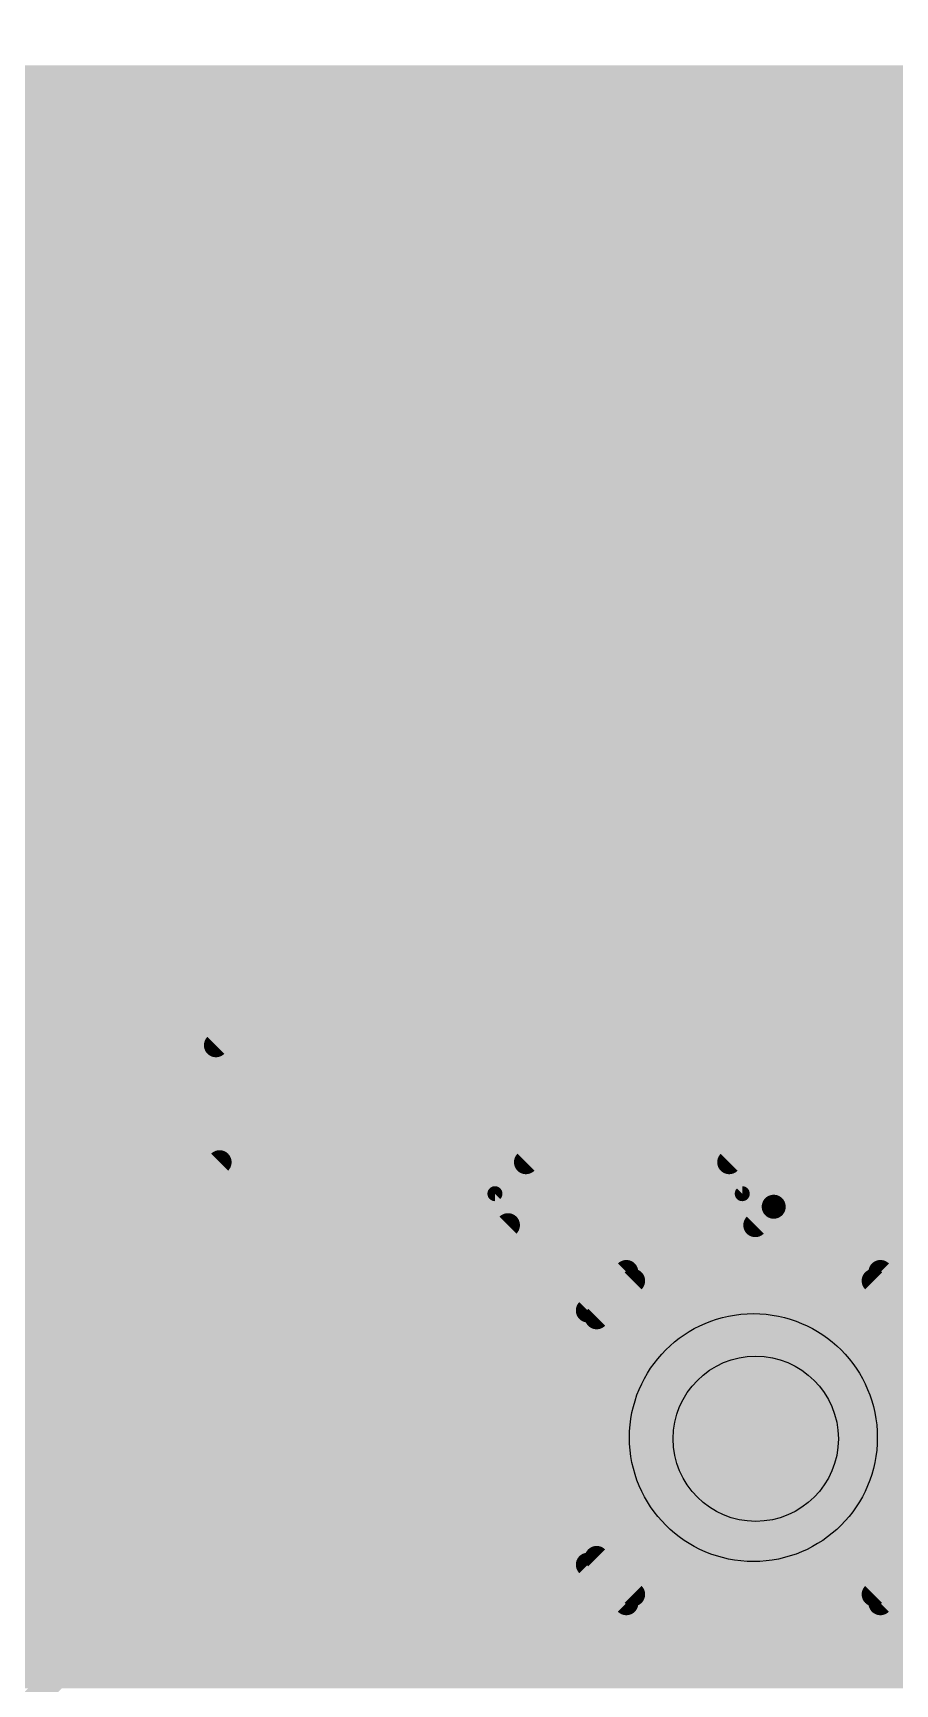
# Model space of a CAD drawing. Extents: x 0 to 10.8, y 0 to 6.1.
# Drawn here: x 5.792 to 6.367, y 3.403 to 4.504 of the extents above; entities that cross this region are included whole.
import ezdxf

# ---------------------------------------------------------------- set-up
doc = ezdxf.new("R2010")
doc.units = 0
for name, color, linetype in [('1', 22, 'CONTINUOUS'), ('116', 253, 'CONTINUOUS'), ('16', 175, 'CONTINUOUS'), ('20', 7, 'CONTINUOUS'), ('21', 253, 'CONTINUOUS'), ('29', 253, 'CONTINUOUS'), ('30', 253, 'CONTINUOUS'), ('31', 253, 'CONTINUOUS')]:
    doc.layers.add(name, color=color, linetype=linetype)

# ---------------------------------------------------------------- blocks, each defined once
blk = doc.blocks.new('PIE')
at = {"const_width": 0.5}
blk.add_lwpolyline([(0, -0.25, 1), (0, 0.25, 1), (0, -0.25)], format="xyb", dxfattribs=at)

msp = doc.modelspace()

# ---------------------------------------------------------------- linework, layer by layer
at = {"layer": '1'}
for points, const_width in [([(7.44, 5.1), (5.29, 2.95)], 0.01), ([(7.635, 5.1), (6.265, 3.73)], 0.01), ([(7.588154, 5.08285), (6.256299, 3.750996)], 0.016), ([(7.389138, 5.078835), (5.290996, 2.980689)], 0.016), ([(6.120689, 3.750996), (7.423343, 5.053646)], 0.016), ([(6.285996, 3.721299), (7.618343, 5.053646)], 0.016), ([(6.666, 4.581154), (5.913843, 3.828996)], 0.016), ([(6.705, 4.565), (5.93, 3.79)], 0.032), ([(6.745, 4.55), (5.25, 3.055)], 0.01), ([(6.765, 4.54), (5.27, 3.045)], 0.01), ([(5.290996, 3.036299), (6.785996, 4.531299)], 0.016), ([(3.717157, 4.474559), (6.526291, 4.474559)], 0.016), ([(3.748213, 4.464), (6.548846, 4.464)], 0.016), ([(3.773965, 4.448), (6.532846, 4.448)], 0.016), ([(3.789965, 4.432), (6.516846, 4.432)], 0.016), ([(3.801776, 4.416), (6.500846, 4.416)], 0.016), ([(3.811012, 4.4), (6.484846, 4.4)], 0.016), ([(3.816665, 4.384), (6.468846, 4.384)], 0.016), ([(3.820953, 4.368), (6.452846, 4.368)], 0.016), ([(4.62389, 4.352), (6.436846, 4.352)], 0.016), ([(5.200161, 4.336), (6.420846, 4.336)], 0.016), ([(5.216161, 4.32), (6.404846, 4.32)], 0.016), ([(5.216185, 4.304), (6.388846, 4.304)], 0.016), ([(5.216185, 4.288), (6.372846, 4.288)], 0.016), ([(5.203, 4.272), (6.356846, 4.272)], 0.016), ([(5.185996, 4.256), (6.340846, 4.256)], 0.016), ([(5.185996, 4.24), (6.324846, 4.24)], 0.016), ([(5.185996, 4.224), (6.308846, 4.224)], 0.016), ([(5.185996, 4.208), (6.292846, 4.208)], 0.016), ([(5.185996, 4.192), (6.276846, 4.192)], 0.016), ([(5.185996, 4.176), (6.260846, 4.176)], 0.016), ([(5.185996, 4.16), (6.244846, 4.16)], 0.016), ([(5.185996, 4.144), (6.228846, 4.144)], 0.016), ([(5.185996, 4.128), (6.212846, 4.128)], 0.016), ([(5.185996, 4.112), (6.196846, 4.112)], 0.016), ([(6.366697, 4.112), (6.422307, 4.112)], 0.016), ([(5.185996, 4.096), (6.180846, 4.096)], 0.016), ([(6.350697, 4.096), (6.406307, 4.096)], 0.016), ([(5.185996, 4.08), (6.164846, 4.08)], 0.016), ([(6.334697, 4.08), (6.390307, 4.08)], 0.016), ([(5.185996, 4.064), (6.148846, 4.064)], 0.016), ([(6.318697, 4.064), (6.374307, 4.064)], 0.016), ([(5.185996, 4.048), (6.132846, 4.048)], 0.016), ([(6.302697, 4.048), (6.358307, 4.048)], 0.016), ([(5.185996, 4.032), (6.116846, 4.032)], 0.016), ([(6.286697, 4.032), (6.342307, 4.032)], 0.016), ([(5.185996, 4.016), (6.100846, 4.016)], 0.016), ([(6.270697, 4.016), (6.326307, 4.016)], 0.016), ([(5.185996, 4), (6.084846, 4)], 0.016), ([(6.254697, 4), (6.310307, 4)], 0.016), ([(6.369693, 4), (6.505303, 4)], 0.016), ([(5.185996, 3.984), (6.068846, 3.984)], 0.016), ([(6.238697, 3.984), (6.294307, 3.984)], 0.016), ([(6.353693, 3.984), (6.489303, 3.984)], 0.016), ([(5.185996, 3.968), (6.052846, 3.968)], 0.016), ([(6.222697, 3.968), (6.278307, 3.968)], 0.016), ([(6.337693, 3.968), (6.473303, 3.968)], 0.016), ([(5.185996, 3.952), (6.036846, 3.952)], 0.016), ([(6.206697, 3.952), (6.262307, 3.952)], 0.016), ([(6.321693, 3.952), (6.457303, 3.952)], 0.016), ([(5.188461, 3.936), (6.020846, 3.936)], 0.016), ([(6.190697, 3.936), (6.246307, 3.936)], 0.016), ([(6.305693, 3.936), (6.441303, 3.936)], 0.016), ([(5.188461, 3.92), (6.004846, 3.92)], 0.016), ([(6.174697, 3.92), (6.230307, 3.92)], 0.016), ([(6.289693, 3.92), (6.425303, 3.92)], 0.016), ([(5.188461, 3.904), (5.988846, 3.904)], 0.016), ([(6.158697, 3.904), (6.214307, 3.904)], 0.016), ([(6.273693, 3.904), (6.409303, 3.904)], 0.016), ([(5.188461, 3.888), (5.972846, 3.888)], 0.016), ([(6.142697, 3.888), (6.198307, 3.888)], 0.016), ([(6.257693, 3.888), (6.393303, 3.888)], 0.016), ([(5.188461, 3.872), (5.956846, 3.872)], 0.016), ([(6.126697, 3.872), (6.182307, 3.872)], 0.016), ([(6.241693, 3.872), (6.377303, 3.872)], 0.016), ([(5.180661, 3.856), (5.940846, 3.856)], 0.016), ([(6.110697, 3.856), (6.166307, 3.856)], 0.016), ([(6.225693, 3.856), (6.361303, 3.856)], 0.016), ([(5.186437, 3.84), (5.924846, 3.84)], 0.016), ([(6.094697, 3.84), (6.150307, 3.84)], 0.016), ([(6.209693, 3.84), (6.345303, 3.84)], 0.016), ([(5.913843, 3.828996), (5.195461, 3.828996)], 0.016), ([(6.078697, 3.824), (6.134307, 3.824)], 0.016), ([(6.193693, 3.824), (6.329303, 3.824)], 0.016), ([(6.062697, 3.808), (6.118307, 3.808)], 0.016), ([(6.177693, 3.808), (6.313303, 3.808)], 0.016), ([(6.372697, 3.808), (6.905063, 3.808)], 0.016), ([(5.93, 3.79), (5.15, 3.79)], 0.032), ([(6.046697, 3.792), (6.102307, 3.792)], 0.016), ([(6.161693, 3.792), (6.297303, 3.792)], 0.016), ([(6.356697, 3.792), (6.905063, 3.792)], 0.016), ([(6.030697, 3.776), (6.086307, 3.776)], 0.016), ([(6.145693, 3.776), (6.281303, 3.776)], 0.016), ([(6.340697, 3.776), (6.905063, 3.776)], 0.016), ([(6.014697, 3.76), (6.070307, 3.76)], 0.016), ([(6.129693, 3.76), (6.265303, 3.76)], 0.016), ([(6.324697, 3.76), (6.905063, 3.76)], 0.016), ([(5.195461, 3.751), (5.916307, 3.751)], 0.016), ([(5.916307, 3.751), (5.241299, 3.075996)], 0.016), ([(6.256299, 3.750996), (6.120689, 3.750996)], 0.016), ([(5.190528, 3.744), (5.909307, 3.744)], 0.016), ([(5.998697, 3.744), (6.054307, 3.744)], 0.016), ([(6.308697, 3.744), (6.905063, 3.744)], 0.016), ([(4.878996, 3.728), (5.893307, 3.728)], 0.016), ([(6.1, 3.73), (5.355, 2.985)], 0.01), ([(5.982697, 3.728), (6.038307, 3.728)], 0.016), ([(6.265, 3.73), (6.1, 3.73)], 0.01), ([(6.292697, 3.728), (6.905063, 3.728)], 0.016), ([(6.273697, 3.709), (6.285996, 3.721299)], 0.016), ([(4.878996, 3.712), (5.877307, 3.712)], 0.016), ([(5.385299, 2.985606), (6.108697, 3.709)], 0.016), ([(5.966697, 3.712), (6.022307, 3.712)], 0.016), ([(6.108697, 3.709), (6.273697, 3.709)], 0.016), ([(6.254264, 3.705366), (6.219154, 3.695961)], 0.016), ([(6.290614, 3.705366), (6.254264, 3.705366)], 0.016), ([(6.276697, 3.712), (6.905063, 3.712)], 0.016), ([(6.325724, 3.695961), (6.290614, 3.705366)], 0.016), ([(4.878996, 3.696), (5.861307, 3.696)], 0.016), ([(5.950697, 3.696), (6.006307, 3.696)], 0.016), ([(6.095693, 3.696), (6.219303, 3.696)], 0.016), ([(6.219154, 3.695961), (6.187677, 3.677783)], 0.016), ([(6.325579, 3.696), (6.905063, 3.696)], 0.016), ([(6.357201, 3.677783), (6.325724, 3.695961)], 0.016), ([(4.878996, 3.68), (5.845307, 3.68)], 0.016), ([(5.934697, 3.68), (5.990307, 3.68)], 0.016), ([(6.079693, 3.68), (6.191516, 3.68)], 0.016), ([(6.187677, 3.677783), (6.161976, 3.652083)], 0.016), ([(6.353366, 3.68), (6.905063, 3.68)], 0.016), ([(6.382902, 3.652083), (6.357201, 3.677783)], 0.016), ([(4.878996, 3.664), (5.829307, 3.664)], 0.016), ([(5.918697, 3.664), (5.974307, 3.664)], 0.016), ([(6.063693, 3.664), (6.173894, 3.664)], 0.016), ([(6.370984, 3.664), (6.905063, 3.664)], 0.016), ([(4.878996, 3.648), (5.813307, 3.648)], 0.016), ([(5.902697, 3.648), (5.958307, 3.648)], 0.016), ([(6.047693, 3.648), (6.159622, 3.648)], 0.016), ([(6.161976, 3.652083), (6.143799, 3.620606)], 0.016), ([(4.878996, 3.632), (5.797307, 3.632)], 0.016), ([(5.886697, 3.632), (5.942307, 3.632)], 0.016), ([(6.031693, 3.632), (6.150382, 3.632)], 0.016), ([(5.870697, 3.616), (5.926307, 3.616)], 0.016), ([(6.015693, 3.616), (6.142567, 3.616)], 0.016), ([(6.143799, 3.620606), (6.134394, 3.585496)], 0.016), ([(5.854697, 3.6), (5.910307, 3.6)], 0.016), ([(5.999693, 3.6), (6.13828, 3.6)], 0.016), ([(5.838697, 3.584), (5.894307, 3.584)], 0.016), ([(5.983693, 3.584), (6.134394, 3.584)], 0.016), ([(6.134394, 3.585496), (6.134394, 3.549146)], 0.016), ([(5.822697, 3.568), (5.878307, 3.568)], 0.016), ([(5.967693, 3.568), (6.134394, 3.568)], 0.016), ([(5.806697, 3.552), (5.862307, 3.552)], 0.016), ([(5.951693, 3.552), (6.134394, 3.552)], 0.016), ([(6.134394, 3.549146), (6.143799, 3.514035)], 0.016), ([(5.790697, 3.536), (5.846307, 3.536)], 0.016), ([(5.935693, 3.536), (6.137913, 3.536)], 0.016), ([(5.774697, 3.52), (5.830307, 3.52)], 0.016), ([(5.919693, 3.52), (6.142201, 3.52)], 0.016), ([(6.143799, 3.514035), (6.161976, 3.482559)], 0.016), ([(5.758697, 3.504), (5.814307, 3.504)], 0.016), ([(5.903693, 3.504), (6.149594, 3.504)], 0.016), ([(5.742697, 3.488), (5.798307, 3.488)], 0.016), ([(5.887693, 3.488), (6.158831, 3.488)], 0.016), ([(6.161976, 3.482559), (6.187677, 3.456858)], 0.016), ([(6.357201, 3.456858), (6.382902, 3.482559)], 0.016), ([(5.871693, 3.472), (6.172535, 3.472)], 0.016), ([(6.372343, 3.472), (8.184047, 3.472)], 0.016), ([(5.855693, 3.456), (6.189161, 3.456)], 0.016), ([(6.187677, 3.456858), (6.219154, 3.438681)], 0.016), ([(6.325724, 3.438681), (6.357201, 3.456858)], 0.016), ([(6.355713, 3.456), (8.184047, 3.456)], 0.016), ([(5.839693, 3.44), (6.216866, 3.44)], 0.016), ([(6.219154, 3.438681), (6.254264, 3.429276)], 0.016), ([(6.290614, 3.429276), (6.325724, 3.438681)], 0.016), ([(6.328008, 3.44), (8.184047, 3.44)], 0.016), ([(6.254264, 3.429276), (6.290614, 3.429276)], 0.016), ([(5.823693, 3.424), (8.184047, 3.424)], 0.016), ([(5.807693, 3.408), (8.184047, 3.408)], 0.016)]:
    msp.add_lwpolyline(points, dxfattribs=dict(at, const_width=const_width))
for points, const_width in [([(6.356846, 4.268, 1), (6.356846, 4.276)], 0.008), ([(6.340846, 4.252, 1), (6.340846, 4.26)], 0.008), ([(6.324846, 4.236, 1), (6.324846, 4.244)], 0.008), ([(6.308846, 4.22, 1), (6.308846, 4.228)], 0.008), ([(6.292846, 4.204, 1), (6.292846, 4.212)], 0.008), ([(6.276846, 4.188, 1), (6.276846, 4.196)], 0.008), ([(6.260846, 4.172, 1), (6.260846, 4.18)], 0.008), ([(6.244846, 4.156, 1), (6.244846, 4.164)], 0.008), ([(6.228846, 4.14, 1), (6.228846, 4.148)], 0.008), ([(6.212846, 4.124, 1), (6.212846, 4.132)], 0.008), ([(6.196846, 4.108, 1), (6.196846, 4.116)], 0.008), ([(6.366697, 4.116, 1), (6.366697, 4.108)], 0.008), ([(6.180846, 4.092, 1), (6.180846, 4.1)], 0.008), ([(6.350697, 4.1, 1), (6.350697, 4.092)], 0.008), ([(6.164846, 4.076, 1), (6.164846, 4.084)], 0.008), ([(6.334697, 4.084, 1), (6.334697, 4.076)], 0.008), ([(6.148846, 4.06, 1), (6.148846, 4.068)], 0.008), ([(6.318697, 4.068, 1), (6.318697, 4.06)], 0.008), ([(6.132846, 4.044, 1), (6.132846, 4.052)], 0.008), ([(6.302697, 4.052, 1), (6.302697, 4.044)], 0.008), ([(6.358307, 4.044, 1), (6.358307, 4.052)], 0.008), ([(6.116846, 4.028, 1), (6.116846, 4.036)], 0.008), ([(6.286697, 4.036, 1), (6.286697, 4.028)], 0.008), ([(6.342307, 4.028, 1), (6.342307, 4.036)], 0.008), ([(6.100846, 4.012, 1), (6.100846, 4.02)], 0.008), ([(6.270697, 4.02, 1), (6.270697, 4.012)], 0.008), ([(6.326307, 4.012, 1), (6.326307, 4.02)], 0.008), ([(6.084846, 3.996, 1), (6.084846, 4.004)], 0.008), ([(6.254697, 4.004, 1), (6.254697, 3.996)], 0.008), ([(6.310307, 3.996, 1), (6.310307, 4.004)], 0.008), ([(6.369693, 4.004, 1), (6.369693, 3.996)], 0.008), ([(6.068846, 3.98, 1), (6.068846, 3.988)], 0.008), ([(6.238697, 3.988, 1), (6.238697, 3.98)], 0.008), ([(6.294307, 3.98, 1), (6.294307, 3.988)], 0.008), ([(6.353693, 3.988, 1), (6.353693, 3.98)], 0.008), ([(6.052846, 3.964, 1), (6.052846, 3.972)], 0.008), ([(6.222697, 3.972, 1), (6.222697, 3.964)], 0.008), ([(6.278307, 3.964, 1), (6.278307, 3.972)], 0.008), ([(6.337693, 3.972, 1), (6.337693, 3.964)], 0.008), ([(6.036846, 3.948, 1), (6.036846, 3.956)], 0.008), ([(6.206697, 3.956, 1), (6.206697, 3.948)], 0.008), ([(6.262307, 3.948, 1), (6.262307, 3.956)], 0.008), ([(6.321693, 3.956, 1), (6.321693, 3.948)], 0.008), ([(6.020846, 3.932, 1), (6.020846, 3.94)], 0.008), ([(6.190697, 3.94, 1), (6.190697, 3.932)], 0.008), ([(6.246307, 3.932, 1), (6.246307, 3.94)], 0.008), ([(6.305693, 3.94, 1), (6.305693, 3.932)], 0.008), ([(6.004846, 3.916, 1), (6.004846, 3.924)], 0.008), ([(6.174697, 3.924, 1), (6.174697, 3.916)], 0.008), ([(6.230307, 3.916, 1), (6.230307, 3.924)], 0.008), ([(6.289693, 3.924, 1), (6.289693, 3.916)], 0.008), ([(5.988846, 3.9, 1), (5.988846, 3.908)], 0.008), ([(6.158697, 3.908, 1), (6.158697, 3.9)], 0.008), ([(6.214307, 3.9, 1), (6.214307, 3.908)], 0.008), ([(6.273693, 3.908, 1), (6.273693, 3.9)], 0.008), ([(5.972846, 3.884, 1), (5.972846, 3.892)], 0.008), ([(6.142697, 3.892, 1), (6.142697, 3.884)], 0.008), ([(6.198307, 3.884, 1), (6.198307, 3.892)], 0.008), ([(6.257693, 3.892, 1), (6.257693, 3.884)], 0.008), ([(5.956846, 3.868, 1), (5.956846, 3.876)], 0.008), ([(6.126697, 3.876, 1), (6.126697, 3.868)], 0.008), ([(6.182307, 3.868, 1), (6.182307, 3.876)], 0.008), ([(6.241693, 3.876, 1), (6.241693, 3.868)], 0.008), ([(5.940846, 3.852, 1), (5.940846, 3.86)], 0.008), ([(6.110697, 3.86, 1), (6.110697, 3.852)], 0.008), ([(6.166307, 3.852, 1), (6.166307, 3.86)], 0.008), ([(6.225693, 3.86, 1), (6.225693, 3.852)], 0.008), ([(6.361303, 3.852, 1), (6.361303, 3.86)], 0.008), ([(5.924846, 3.836, 1), (5.924846, 3.844)], 0.008), ([(6.094697, 3.844, 1), (6.094697, 3.836)], 0.008), ([(6.150307, 3.836, 1), (6.150307, 3.844)], 0.008), ([(6.209693, 3.844, 1), (6.209693, 3.836)], 0.008), ([(6.345303, 3.836, 1), (6.345303, 3.844)], 0.008), ([(5.911014, 3.831824, 1), (5.916671, 3.826168)], 0.008), ([(5.913843, 3.824996, 1), (5.913843, 3.832996)], 0.008), ([(6.078697, 3.828, 1), (6.078697, 3.82)], 0.008), ([(6.134307, 3.82, 1), (6.134307, 3.828)], 0.008), ([(6.193693, 3.828, 1), (6.193693, 3.82)], 0.008), ([(6.329303, 3.82, 1), (6.329303, 3.828)], 0.008), ([(6.062697, 3.812, 1), (6.062697, 3.804)], 0.008), ([(6.118307, 3.804, 1), (6.118307, 3.812)], 0.008), ([(6.177693, 3.812, 1), (6.177693, 3.804)], 0.008), ([(6.313303, 3.804, 1), (6.313303, 3.812)], 0.008), ([(6.372697, 3.812, 1), (6.372697, 3.804)], 0.008), ([(5.924343, 3.795657, 1), (5.935657, 3.784343)], 0.016), ([(5.93, 3.782, 1), (5.93, 3.798)], 0.016), ([(6.046697, 3.796, 1), (6.046697, 3.788)], 0.008), ([(6.102307, 3.788, 1), (6.102307, 3.796)], 0.008), ([(6.161693, 3.796, 1), (6.161693, 3.788)], 0.008), ([(6.297303, 3.788, 1), (6.297303, 3.796)], 0.008), ([(6.356697, 3.796, 1), (6.356697, 3.788)], 0.008), ([(6.030697, 3.78, 1), (6.030697, 3.772)], 0.008), ([(6.086307, 3.772, 1), (6.086307, 3.78)], 0.008), ([(6.145693, 3.78, 1), (6.145693, 3.772)], 0.008), ([(6.281303, 3.772, 1), (6.281303, 3.78)], 0.008), ([(6.340697, 3.78, 1), (6.340697, 3.772)], 0.008), ([(6.014697, 3.764, 1), (6.014697, 3.756)], 0.008), ([(6.070307, 3.756, 1), (6.070307, 3.764)], 0.008), ([(6.129693, 3.764, 1), (6.129693, 3.756)], 0.008), ([(6.265303, 3.756, 1), (6.265303, 3.764)], 0.008), ([(6.324697, 3.764, 1), (6.324697, 3.756)], 0.008), ([(5.919136, 3.748172, 1), (5.913479, 3.753828)], 0.008), ([(5.916307, 3.747, 1), (5.916307, 3.755)], 0.008), ([(6.120689, 3.754996, 1), (6.120689, 3.746996)], 0.008), ([(6.117861, 3.753824, 1), (6.123517, 3.748168)], 0.008), ([(6.253471, 3.753824, 1), (6.259128, 3.748168)], 0.008), ([(6.256299, 3.746996, 1), (6.256299, 3.754996)], 0.008), ([(5.909307, 3.74, 1), (5.909307, 3.748)], 0.008), ([(5.998697, 3.748, 1), (5.998697, 3.74)], 0.008), ([(6.054307, 3.74, 1), (6.054307, 3.748)], 0.008), ([(6.308697, 3.748, 1), (6.308697, 3.74)], 0.008), ([(5.893307, 3.724, 1), (5.893307, 3.732)], 0.008), ([(5.982697, 3.732, 1), (5.982697, 3.724)], 0.008), ([(6.038307, 3.724, 1), (6.038307, 3.732)], 0.008), ([(6.1, 3.7325, 1), (6.1, 3.7275)], 0.005), ([(6.101768, 3.728232, 1), (6.098232, 3.731768)], 0.005), ([(6.263232, 3.731768, 1), (6.266768, 3.728232)], 0.005), ([(6.265, 3.7275, 1), (6.265, 3.7325)], 0.005), ([(6.292697, 3.732, 1), (6.292697, 3.724)], 0.008), ([(6.283168, 3.724128, 1), (6.288824, 3.718471)], 0.008), ([(6.288824, 3.718471, 1), (6.283168, 3.724128)], 0.008), ([(5.877307, 3.708, 1), (5.877307, 3.716)], 0.008), ([(5.966697, 3.716, 1), (5.966697, 3.708)], 0.008), ([(6.022307, 3.708, 1), (6.022307, 3.716)], 0.008), ([(6.108697, 3.713, 1), (6.108697, 3.705)], 0.008), ([(6.111525, 3.706172, 1), (6.105868, 3.711828)], 0.008), ([(6.254264, 3.709366, 1), (6.254264, 3.701366)], 0.008), ([(6.255299, 3.701502, 1), (6.253229, 3.70923)], 0.008), ([(6.270868, 3.711828, 1), (6.276525, 3.706172)], 0.008), ([(6.276697, 3.716, 1), (6.276697, 3.708)], 0.008), ([(6.273697, 3.705, 1), (6.273697, 3.713)], 0.008), ([(6.291649, 3.70923, 1), (6.289579, 3.701502)], 0.008), ([(6.290614, 3.701366, 1), (6.290614, 3.709366)], 0.008), ([(5.861307, 3.692, 1), (5.861307, 3.7)], 0.008), ([(5.950697, 3.7, 1), (5.950697, 3.692)], 0.008), ([(6.006307, 3.692, 1), (6.006307, 3.7)], 0.008), ([(6.095693, 3.7, 1), (6.095693, 3.692)], 0.008), ([(6.218118, 3.699824, 1), (6.220189, 3.692097)], 0.008), ([(6.221154, 3.692497, 1), (6.217153, 3.699425)], 0.008), ([(6.219303, 3.692, 1), (6.219303, 3.7)], 0.008), ([(6.325579, 3.7, 1), (6.325579, 3.692)], 0.008), ([(6.327725, 3.699425, 1), (6.323724, 3.692497)], 0.008), ([(6.324689, 3.692097, 1), (6.326759, 3.699824)], 0.008), ([(5.845307, 3.676, 1), (5.845307, 3.684)], 0.008), ([(5.934697, 3.684, 1), (5.934697, 3.676)], 0.008), ([(5.990307, 3.676, 1), (5.990307, 3.684)], 0.008), ([(6.079693, 3.684, 1), (6.079693, 3.676)], 0.008), ([(6.185677, 3.681247, 1), (6.189678, 3.67432)], 0.008), ([(6.190506, 3.674955, 1), (6.184849, 3.680612)], 0.008), ([(6.191516, 3.676, 1), (6.191516, 3.684)], 0.008), ([(6.353366, 3.684, 1), (6.353366, 3.676)], 0.008), ([(6.360029, 3.680612, 1), (6.354372, 3.674955)], 0.008), ([(6.3552, 3.67432, 1), (6.359201, 3.681247)], 0.008), ([(5.829307, 3.66, 1), (5.829307, 3.668)], 0.008), ([(5.918697, 3.668, 1), (5.918697, 3.66)], 0.008), ([(5.974307, 3.66, 1), (5.974307, 3.668)], 0.008), ([(6.063693, 3.668, 1), (6.063693, 3.66)], 0.008), ([(6.173894, 3.66, 1), (6.173894, 3.668)], 0.008), ([(6.370984, 3.668, 1), (6.370984, 3.66)], 0.008), ([(5.813307, 3.644, 1), (5.813307, 3.652)], 0.008), ([(5.902697, 3.652, 1), (5.902697, 3.644)], 0.008), ([(5.958307, 3.644, 1), (5.958307, 3.652)], 0.008), ([(6.047693, 3.652, 1), (6.047693, 3.644)], 0.008), ([(6.159148, 3.654911, 1), (6.164805, 3.649254)], 0.008), ([(6.16544, 3.650082, 1), (6.158512, 3.654083)], 0.008), ([(6.159622, 3.644, 1), (6.159622, 3.652)], 0.008), ([(5.797307, 3.628, 1), (5.797307, 3.636)], 0.008), ([(5.886697, 3.636, 1), (5.886697, 3.628)], 0.008), ([(5.942307, 3.628, 1), (5.942307, 3.636)], 0.008), ([(6.031693, 3.636, 1), (6.031693, 3.628)], 0.008), ([(6.150382, 3.628, 1), (6.150382, 3.636)], 0.008), ([(5.870697, 3.62, 1), (5.870697, 3.612)], 0.008), ([(5.926307, 3.612, 1), (5.926307, 3.62)], 0.008), ([(6.015693, 3.62, 1), (6.015693, 3.612)], 0.008), ([(6.140335, 3.622607, 1), (6.147263, 3.618606)], 0.008), ([(6.147663, 3.619571, 1), (6.139935, 3.621641)], 0.008), ([(6.142567, 3.612, 1), (6.142567, 3.62)], 0.008), ([(5.854697, 3.604, 1), (5.854697, 3.596)], 0.008), ([(5.910307, 3.596, 1), (5.910307, 3.604)], 0.008), ([(5.999693, 3.604, 1), (5.999693, 3.596)], 0.008), ([(6.13828, 3.596, 1), (6.13828, 3.604)], 0.008), ([(5.838697, 3.588, 1), (5.838697, 3.58)], 0.008), ([(5.894307, 3.58, 1), (5.894307, 3.588)], 0.008), ([(5.983693, 3.588, 1), (5.983693, 3.58)], 0.008), ([(6.138394, 3.585496, 1), (6.130394, 3.585496)], 0.008), ([(6.13053, 3.586531, 1), (6.138257, 3.584461)], 0.008), ([(6.134394, 3.58, 1), (6.134394, 3.588)], 0.008), ([(5.822697, 3.572, 1), (5.822697, 3.564)], 0.008), ([(5.878307, 3.564, 1), (5.878307, 3.572)], 0.008), ([(5.967693, 3.572, 1), (5.967693, 3.564)], 0.008), ([(6.134394, 3.564, 1), (6.134394, 3.572)], 0.008), ([(5.806697, 3.556, 1), (5.806697, 3.548)], 0.008), ([(5.862307, 3.548, 1), (5.862307, 3.556)], 0.008), ([(5.951693, 3.556, 1), (5.951693, 3.548)], 0.008), ([(6.138257, 3.550181, 1), (6.13053, 3.548111)], 0.008), ([(6.134394, 3.548, 1), (6.134394, 3.556)], 0.008), ([(6.130394, 3.549146, 1), (6.138394, 3.549146)], 0.008), ([(5.790697, 3.54, 1), (5.790697, 3.532)], 0.008), ([(5.846307, 3.532, 1), (5.846307, 3.54)], 0.008), ([(5.935693, 3.54, 1), (5.935693, 3.532)], 0.008), ([(6.137913, 3.532, 1), (6.137913, 3.54)], 0.008), ([(5.830307, 3.516, 1), (5.830307, 3.524)], 0.008), ([(5.919693, 3.524, 1), (5.919693, 3.516)], 0.008), ([(6.142201, 3.516, 1), (6.142201, 3.524)], 0.008), ([(6.147263, 3.516036, 1), (6.140335, 3.512035)], 0.008), ([(6.139935, 3.513, 1), (6.147663, 3.51507)], 0.008), ([(5.814307, 3.5, 1), (5.814307, 3.508)], 0.008), ([(5.903693, 3.508, 1), (5.903693, 3.5)], 0.008), ([(6.149594, 3.5, 1), (6.149594, 3.508)], 0.008), ([(5.798307, 3.484, 1), (5.798307, 3.492)], 0.008), ([(5.887693, 3.492, 1), (5.887693, 3.484)], 0.008), ([(6.164805, 3.485387, 1), (6.159148, 3.479731)], 0.008), ([(6.158831, 3.484, 1), (6.158831, 3.492)], 0.008), ([(5.871693, 3.476, 1), (5.871693, 3.468)], 0.008), ([(6.158512, 3.480559, 1), (6.16544, 3.484559)], 0.008), ([(6.172535, 3.468, 1), (6.172535, 3.476)], 0.008), ([(6.372343, 3.476, 1), (6.372343, 3.468)], 0.008), ([(5.855693, 3.46, 1), (5.855693, 3.452)], 0.008), ([(6.189678, 3.460322, 1), (6.185677, 3.453394)], 0.008), ([(6.184849, 3.45403, 1), (6.190506, 3.459687)], 0.008), ([(6.189161, 3.452, 1), (6.189161, 3.46)], 0.008), ([(6.355713, 3.46, 1), (6.355713, 3.452)], 0.008), ([(6.354372, 3.459687, 1), (6.360029, 3.45403)], 0.008), ([(6.359201, 3.453394, 1), (6.3552, 3.460322)], 0.008), ([(5.839693, 3.444, 1), (5.839693, 3.436)], 0.008), ([(6.220189, 3.442545, 1), (6.218118, 3.434817)], 0.008), ([(6.216866, 3.436, 1), (6.216866, 3.444)], 0.008), ([(6.328008, 3.444, 1), (6.328008, 3.436)], 0.008), ([(6.326759, 3.434817, 1), (6.324689, 3.442545)], 0.008), ([(6.217153, 3.435217, 1), (6.221154, 3.442145)], 0.008), ([(6.254264, 3.433276, 1), (6.254264, 3.425276)], 0.008), ([(6.253229, 3.425412, 1), (6.255299, 3.433139)], 0.008), ([(6.289579, 3.433139, 1), (6.291649, 3.425412)], 0.008), ([(6.290614, 3.425276, 1), (6.290614, 3.433276)], 0.008), ([(6.323724, 3.442145, 1), (6.327725, 3.435217)], 0.008), ([(5.823693, 3.428, 1), (5.823693, 3.42)], 0.008), ([(5.807693, 3.412, 1), (5.807693, 3.404)], 0.008)]:
    msp.add_lwpolyline(points, format="xyb", dxfattribs=dict(at, const_width=const_width))
at = {"layer": '116'}
for points, const_width in [([(6.272441, 3.522047, 1), (6.272441, 3.612598, 1), (6.272441, 3.522047)], 0.07874), ([(6.274016, 3.535039, 1), (6.274016, 3.598031, 1), (6.274016, 3.535039)], 0.051181)]:
    msp.add_lwpolyline(points, format="xyb", dxfattribs=dict(at, const_width=const_width))
at = {"layer": '16'}
for points, const_width in [([(5.58013, 4.474559), (6.526291, 4.474559)], 0.016), ([(5.590693, 4.464), (9.5, 4.464)], 0.016), ([(5.606693, 4.448), (10.542909, 4.448)], 0.016), ([(5.622693, 4.432), (10.530996, 4.432)], 0.016), ([(5.638693, 4.416), (10.52176, 4.416)], 0.016), ([(5.654693, 4.4), (10.516028, 4.4)], 0.016), ([(5.670693, 4.384), (10.51174, 4.384)], 0.016), ([(5.686693, 4.368), (10.51, 4.368)], 0.016), ([(5.702693, 4.352), (10.51, 4.352)], 0.016), ([(5.718693, 4.336), (10.511736, 4.336)], 0.016), ([(8.993697, 4.325996), (5.728697, 4.325996)], 0.016), ([(5.72, 4.305), (8.985, 4.305)], 0.01), ([(5.728697, 4.284), (8.976299, 4.284)], 0.016), ([(5.203, 4.272), (8.988299, 4.272)], 0.016), ([(5.055697, 4.256), (9.004299, 4.256)], 0.016), ([(5.039697, 4.24), (9.020299, 4.24)], 0.016), ([(5.023697, 4.224), (9.036299, 4.224)], 0.016), ([(5.007697, 4.208), (6.910063, 4.208)], 0.016), ([(4.991697, 4.192), (6.910063, 4.192)], 0.016), ([(4.975697, 4.176), (6.910063, 4.176)], 0.016), ([(4.959697, 4.16), (6.910063, 4.16)], 0.016), ([(4.943697, 4.144), (6.910063, 4.144)], 0.016), ([(4.927697, 4.128), (6.910063, 4.128)], 0.016), ([(4.911697, 4.112), (6.910063, 4.112)], 0.016), ([(4.895697, 4.096), (6.910063, 4.096)], 0.016), ([(4.879697, 4.08), (6.910063, 4.08)], 0.016), ([(4.863697, 4.064), (6.910063, 4.064)], 0.016), ([(4.847697, 4.048), (6.910063, 4.048)], 0.016), ([(4.831697, 4.032), (6.910063, 4.032)], 0.016), ([(4.815697, 4.016), (6.910063, 4.016)], 0.016), ([(4.799697, 4), (6.910063, 4)], 0.016), ([(4.783697, 3.984), (6.910063, 3.984)], 0.016), ([(4.767697, 3.968), (6.910063, 3.968)], 0.016), ([(4.751697, 3.952), (6.910063, 3.952)], 0.016), ([(4.735697, 3.936), (6.910063, 3.936)], 0.016), ([(4.719697, 3.92), (6.910063, 3.92)], 0.016), ([(4.703697, 3.904), (6.910063, 3.904)], 0.016), ([(4.240996, 3.888), (6.910063, 3.888)], 0.016), ([(4.380957, 3.872), (6.910063, 3.872)], 0.016), ([(4.404803, 3.856), (6.910063, 3.856)], 0.016), ([(4.412398, 3.84), (6.910063, 3.84)], 0.016), ([(4.412996, 3.824), (6.910063, 3.824)], 0.016), ([(4.47715, 3.808), (6.910063, 3.808)], 0.016), ([(4.49315, 3.792), (6.910063, 3.792)], 0.016), ([(4.50915, 3.776), (6.910063, 3.776)], 0.016), ([(4.52515, 3.76), (6.910063, 3.76)], 0.016), ([(4.54115, 3.744), (6.910063, 3.744)], 0.016), ([(4.55715, 3.728), (6.910063, 3.728)], 0.016), ([(4.57315, 3.712), (6.910063, 3.712)], 0.016), ([(4.58915, 3.696), (6.247787, 3.696)], 0.016), ([(6.255232, 3.697996), (6.222, 3.689091)], 0.016), ([(6.289646, 3.697996), (6.255232, 3.697996)], 0.016), ([(6.322878, 3.689091), (6.289646, 3.697996)], 0.016), ([(6.297094, 3.696), (6.910063, 3.696)], 0.016), ([(6.222, 3.689091), (6.192201, 3.671886)], 0.016), ([(6.352677, 3.671886), (6.322878, 3.689091)], 0.016), ([(4.60515, 3.68), (6.206256, 3.68)], 0.016), ([(6.192201, 3.671886), (6.167874, 3.647559)], 0.016), ([(6.338626, 3.68), (6.910063, 3.68)], 0.016), ([(6.377004, 3.647559), (6.352677, 3.671886)], 0.016), ([(4.62115, 3.664), (6.184315, 3.664)], 0.016), ([(6.360563, 3.664), (6.910063, 3.664)], 0.016), ([(4.63715, 3.648), (6.168315, 3.648)], 0.016), ([(6.167874, 3.647559), (6.150669, 3.61776)], 0.016), ([(4.65315, 3.632), (6.158894, 3.632)], 0.016), ([(4.66915, 3.616), (6.150201, 3.616)], 0.016), ([(6.150669, 3.61776), (6.141764, 3.584528)], 0.016), ([(4.68515, 3.6), (6.145913, 3.6)], 0.016), ([(4.70115, 3.584), (6.141764, 3.584)], 0.016), ([(6.141764, 3.584528), (6.141764, 3.550114)], 0.016), ([(4.71715, 3.568), (6.141764, 3.568)], 0.016), ([(4.73315, 3.552), (6.141764, 3.552)], 0.016), ([(6.141764, 3.550114), (6.150669, 3.516882)], 0.016), ([(4.74915, 3.536), (6.145543, 3.536)], 0.016), ([(4.76515, 3.52), (6.149831, 3.52)], 0.016), ([(6.150669, 3.516882), (6.167874, 3.487083)], 0.016), ([(4.78115, 3.504), (6.158106, 3.504)], 0.016), ([(4.79715, 3.488), (6.167343, 3.488)], 0.016), ([(6.167874, 3.487083), (6.192201, 3.462756)], 0.016), ([(6.352677, 3.462756), (6.377004, 3.487083)], 0.016), ([(4.81315, 3.472), (6.182957, 3.472)], 0.016), ([(6.361921, 3.472), (8.184047, 3.472)], 0.016), ([(6.192201, 3.462756), (6.222, 3.445551)], 0.016), ([(6.322878, 3.445551), (6.352677, 3.462756)], 0.016), ([(4.82915, 3.456), (6.203902, 3.456)], 0.016), ([(6.340972, 3.456), (8.184047, 3.456)], 0.016), ([(4.84515, 3.44), (6.242713, 3.44)], 0.016), ([(6.222, 3.445551), (6.255232, 3.436646)], 0.016), ([(6.289646, 3.436646), (6.322878, 3.445551)], 0.016), ([(6.302161, 3.44), (8.184047, 3.44)], 0.016), ([(6.255232, 3.436646), (6.289646, 3.436646)], 0.016), ([(4.86115, 3.424), (8.184047, 3.424)], 0.016), ([(4.87715, 3.408), (8.184047, 3.408)], 0.016)]:
    msp.add_lwpolyline(points, dxfattribs=dict(at, const_width=const_width))
at = {"layer": '16', "const_width": 0.008}
for points in [[(6.247787, 3.692, 1), (6.247787, 3.7)], [(6.255232, 3.701996, 1), (6.255232, 3.693996)], [(6.256268, 3.694132, 1), (6.254197, 3.70186)], [(6.290681, 3.70186, 1), (6.28861, 3.694132)], [(6.289646, 3.693996, 1), (6.289646, 3.701996)], [(6.297094, 3.7, 1), (6.297094, 3.692)], [(6.220965, 3.692954, 1), (6.223035, 3.685227)], [(6.224, 3.685626, 1), (6.22, 3.692555)], [(6.324878, 3.692555, 1), (6.320878, 3.685626)], [(6.321843, 3.685227, 1), (6.323913, 3.692954)], [(6.190201, 3.67535, 1), (6.194201, 3.668422)], [(6.195029, 3.669057, 1), (6.189372, 3.674714)], [(6.206256, 3.676, 1), (6.206256, 3.684)], [(6.338626, 3.684, 1), (6.338626, 3.676)], [(6.355506, 3.674714, 1), (6.349849, 3.669057)], [(6.350677, 3.668422, 1), (6.354677, 3.67535)], [(6.184315, 3.66, 1), (6.184315, 3.668)], [(6.360563, 3.668, 1), (6.360563, 3.66)], [(6.168315, 3.644, 1), (6.168315, 3.652)], [(6.165046, 3.650387, 1), (6.170702, 3.644731)], [(6.171338, 3.645559, 1), (6.16441, 3.649559)], [(6.158894, 3.628, 1), (6.158894, 3.636)], [(6.147205, 3.61976, 1), (6.154133, 3.61576)], [(6.154533, 3.616724, 1), (6.146806, 3.618795)], [(6.150201, 3.612, 1), (6.150201, 3.62)], [(6.145913, 3.596, 1), (6.145913, 3.604)], [(6.145764, 3.584528, 1), (6.137764, 3.584528)], [(6.141764, 3.58, 1), (6.141764, 3.588)], [(6.1379, 3.585563, 1), (6.145627, 3.583492)], [(6.141764, 3.564, 1), (6.141764, 3.572)], [(6.145627, 3.55115, 1), (6.1379, 3.549079)], [(6.141764, 3.548, 1), (6.141764, 3.556)], [(6.137764, 3.550114, 1), (6.145764, 3.550114)], [(6.145543, 3.532, 1), (6.145543, 3.54)], [(6.154133, 3.518882, 1), (6.147205, 3.514882)], [(6.149831, 3.516, 1), (6.149831, 3.524)], [(6.146806, 3.515847, 1), (6.154533, 3.517917)], [(6.158106, 3.5, 1), (6.158106, 3.508)], [(6.170702, 3.489911, 1), (6.165046, 3.484254)], [(6.16441, 3.485083, 1), (6.171338, 3.489083)], [(6.167343, 3.484, 1), (6.167343, 3.492)], [(6.182957, 3.468, 1), (6.182957, 3.476)], [(6.361921, 3.476, 1), (6.361921, 3.468)], [(6.194201, 3.46622, 1), (6.190201, 3.459292)], [(6.189372, 3.459927, 1), (6.195029, 3.465584)], [(6.349849, 3.465584, 1), (6.355506, 3.459927)], [(6.354677, 3.459292, 1), (6.350677, 3.46622)], [(6.203902, 3.452, 1), (6.203902, 3.46)], [(6.340972, 3.46, 1), (6.340972, 3.452)], [(6.223035, 3.449415, 1), (6.220965, 3.441688)], [(6.22, 3.442087, 1), (6.224, 3.449015)], [(6.242713, 3.436, 1), (6.242713, 3.444)], [(6.302161, 3.444, 1), (6.302161, 3.436)], [(6.320878, 3.449015, 1), (6.324878, 3.442087)], [(6.323913, 3.441688, 1), (6.321843, 3.449415)], [(6.255232, 3.440646, 1), (6.255232, 3.432646)], [(6.254197, 3.432782, 1), (6.256268, 3.440509)], [(6.28861, 3.440509, 1), (6.290681, 3.432782)], [(6.289646, 3.432646, 1), (6.289646, 3.440646)]]:
    msp.add_lwpolyline(points, format="xyb", dxfattribs=at)
at = {"layer": '20'}
for centre, radius in [((6.272441, 3.567323), 0.082677), ((6.274016, 3.566535), 0.055118)]:
    msp.add_circle(centre, radius, dxfattribs=at)
at = {"layer": '21', "const_width": 0.005}
msp.add_lwpolyline([(4.205512, 3.705118), (6.410236, 3.705118)], dxfattribs=at)
at = {"layer": '29'}
for points, const_width in [([(6.272441, 3.523984, 1), (6.272441, 3.610661, 1), (6.272441, 3.523984)], 0.086677), ([(6.274016, 3.536976, 1), (6.274016, 3.596094, 1), (6.274016, 3.536976)], 0.059118)]:
    msp.add_lwpolyline(points, format="xyb", dxfattribs=dict(at, const_width=const_width))
at = {"layer": '30'}
for points, const_width in [([(6.272441, 3.523984, 1), (6.272441, 3.610661, 1), (6.272441, 3.523984)], 0.086677), ([(6.274016, 3.536976, 1), (6.274016, 3.596094, 1), (6.274016, 3.536976)], 0.059118)]:
    msp.add_lwpolyline(points, format="xyb", dxfattribs=dict(at, const_width=const_width))

# ---------------------------------------------------------------- block references
at = {"layer": '1', "xscale": 0.244094, "yscale": 0.244094}
msp.add_blockref('PIE', (6.272441, 3.567323), dxfattribs=at)
at = {"layer": '29', "xscale": 0.252094, "yscale": 0.252094}
msp.add_blockref('PIE', (6.272441, 3.567323), dxfattribs=at)
at = {"layer": '31', "xscale": 0.244094, "yscale": 0.244094}
msp.add_blockref('PIE', (6.272441, 3.567323), dxfattribs=at)

doc.saveas('drawing.dxf')
